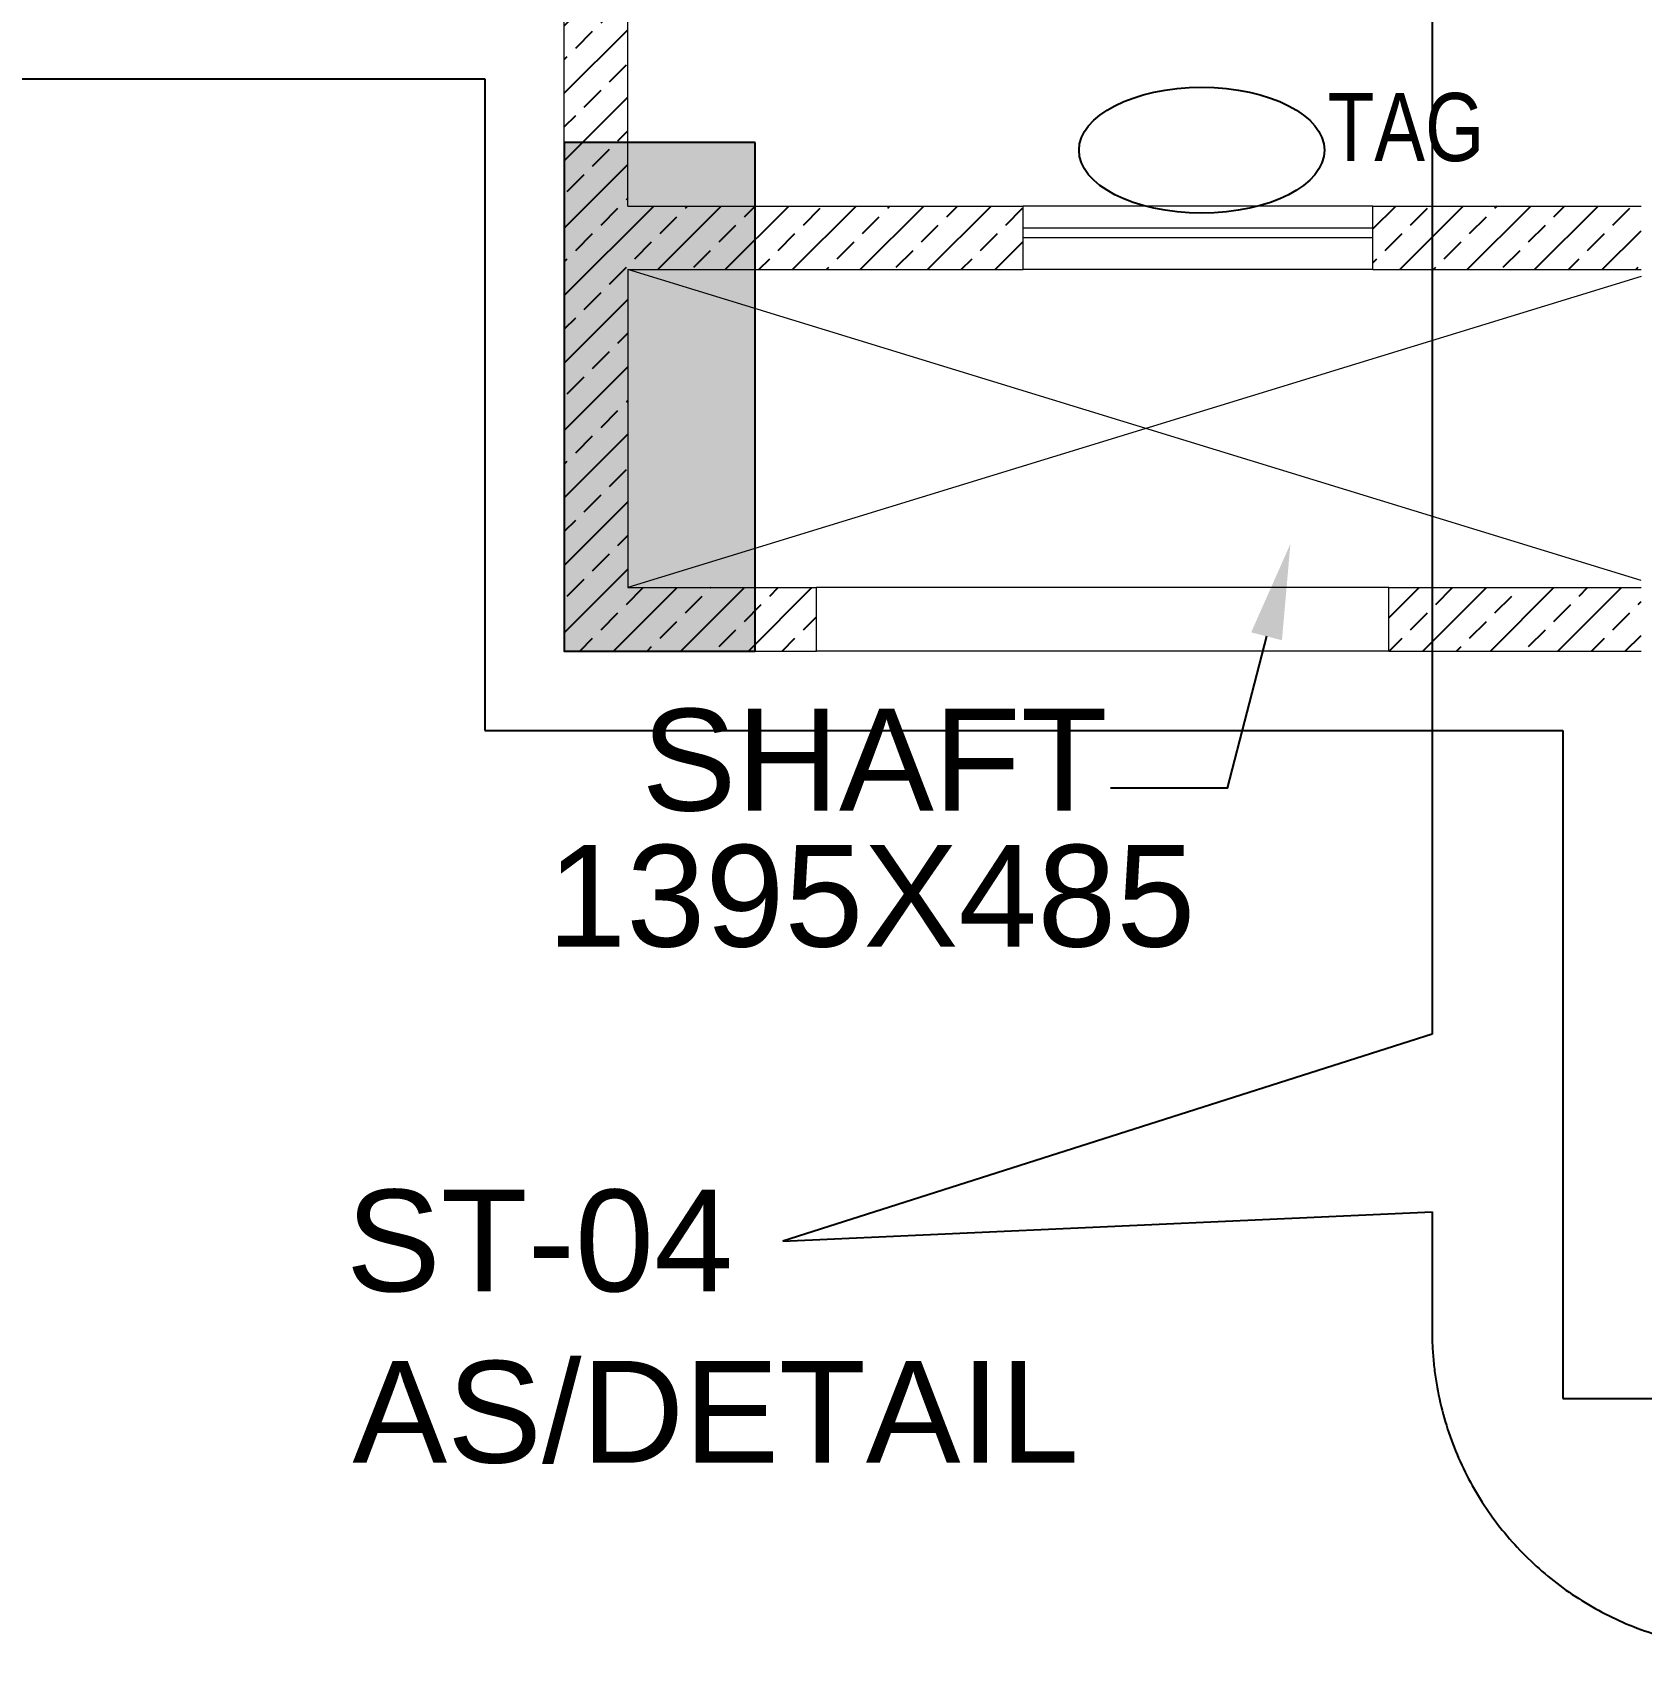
# Model space of a CAD drawing. Header units: millimetres. Extents: x 1255966 to 1543449, y 318653 to 465396.
# Drawn here: x 1417154 to 1419685, y 406065 to 408607 of the extents above; entities that cross this region are included whole.
import ezdxf
from ezdxf.enums import TextEntityAlignment as Align

# ---------------------------------------------------------------- set-up
doc = ezdxf.new("R2010")
doc.units = ezdxf.units.MM
doc.header["$LTSCALE"] = 500
doc.header["$MEASUREMENT"] = 0
doc.linetypes.add('HIDDEN', pattern=[0.375, 0.25, -0.125])
doc.layers.add('A-TAG', color=7, linetype='Continuous', true_color=0xef00ef)
doc.layers.add('PROJECTION', color=7, linetype='HIDDEN', true_color=0xff4000)
for name, color, linetype in [('AHC-A-FURNITURE', 2, 'Continuous'), ('TEXT-RM NAME', 6, 'Continuous'), ('TOWER AREA COLUMN.', 6, 'Continuous')]:
    doc.layers.add(name, color=color, linetype=linetype)
for name, color, linetype, lineweight in [('CILL', 8, 'Continuous', 13), ('TILE', 252, 'Continuous', 13), ('TOWER COL HATCH', 253, 'Continuous', 20), ('Wall', 2, 'Continuous', 15), ('WIN', 144, 'Continuous', 15)]:
    doc.layers.add(name, color=color, linetype=linetype, lineweight=lineweight)
doc.styles.get("Standard").update_dxf_attribs({"font": 'arial.ttf'})
pattern_1 = [(45, (1157523.66, 723982.806), (-53.033009, 53.033009), []), (45, (1157576.69, 723982.806), (-53.033009, 53.033009), [37.5, -18.75])]

msp = doc.modelspace()

# ---------------------------------------------------------------- hatches: boundary and pattern name
at = {"layer": 'AHC-A-FURNITURE', "ltscale": 50, "true_color": 0x5b5b5b}
h = msp.add_hatch(dxfattribs=at)
h.set_pattern_fill('ANSI33', color=251, scale=300)
h.set_pattern_definition(pattern_1)
h.paths.add_polyline_path([(1417990.6, 410858.9), (1418363.6, 410858.9), (1418363.6, 410758.9), (1418090.6, 410758.9), (1418090.6, 408333.9), (1418712.1, 408333.9), (1418712.1, 408233.9), (1418090.6, 408233.9), (1418090.6, 407733.9), (1418387.1, 407733.9), (1418387.1, 407633.9), (1417990.6, 407633.9)])
h = msp.add_hatch(dxfattribs=at)
h.set_pattern_fill('ANSI33', color=251, scale=300)
h.set_pattern_definition(pattern_1)
h.paths.add_polyline_path([(1419287.1, 407733.9), (1419683.6, 407733.9), (1419683.6, 407633.9), (1419287.1, 407633.9)])
h.paths.add_polyline_path([(1419262.1, 408333.9), (1419683.6, 408333.9), (1419683.6, 408233.9), (1419262.1, 408233.9)])
at = {"layer": 'TOWER COL HATCH'}
h = msp.add_hatch(color=253, dxfattribs=at)
h.dxf.hatch_style = 1
h.paths.add_polyline_path([(1418290.6, 408433.9), (1417990.6, 408433.9), (1417990.6, 407633.9), (1418290.6, 407633.9)])

# ---------------------------------------------------------------- linework, layer by layer
at = {"linetype": 'Continuous'}
msp.add_ellipse((1418992.9, 408421.7), major_axis=(-193, 0), ratio=0.512885, dxfattribs=at)
at = {"layer": 'A-TAG', "linetype": 'HIDDEN', "ltscale": 100}
for p, q in [((1419355.1, 410742.7), (1419355.1, 407031.3)), ((1419355.1, 407031.3), (1418334, 406706.2)), ((1418334, 406706.2), (1419355.1, 406752)), ((1419355.1, 406752), (1419355.1, 406565.1))]:
    msp.add_line(p, q, dxfattribs=at)
msp.add_arc((1419855.1, 406565.1), 500, 180, 270, dxfattribs=at)
at = {"layer": 'CILL'}
for p, q in [((1419287.1, 407733.9), (1418387.1, 407733.9)), ((1419287.1, 407633.9), (1418387.1, 407633.9))]:
    msp.add_line(p, q, dxfattribs=at)
at = {"layer": 'PROJECTION', "ltscale": 50}
for p, q in [((1413050.6, 408533.9), (1417865.6, 408533.9)), ((1417865.6, 408533.9), (1417865.6, 407508.9)), ((1417865.6, 407508.9), (1419560.6, 407508.9)), ((1419560.6, 407508.9), (1419560.6, 406458.7)), ((1419560.6, 406458.7), (1422330.6, 406458.7))]:
    msp.add_line(p, q, dxfattribs=at)
at = {"layer": 'TEXT-RM NAME'}
msp.add_lwpolyline([(1419094.8, 407657.3), (1419033.1, 407418.6), (1418849.6, 407418.6)], dxfattribs=at)
msp.add_solid([(1419070.6, 407663.5), (1419132.3, 407802.5), (1419119, 407651)], dxfattribs=at)
at = {"layer": 'TILE', "linetype": 'HIDDEN', "ltscale": 45}
for p, q in [((1419683.6, 407744.8), (1418090.6, 408233.9)), ((1419683.6, 408223), (1418090.6, 407733.9))]:
    msp.add_line(p, q, dxfattribs=at)
at = {"layer": 'TOWER AREA COLUMN.'}
msp.add_lwpolyline([(1418290.6, 408433.9), (1417990.6, 408433.9), (1417990.6, 407633.9), (1418290.6, 407633.9)], close=True, dxfattribs=at)
at = {"layer": 'Wall'}
for p, q in [((1417990.6, 407633.9), (1417990.6, 410858.9)), ((1418090.6, 408333.9), (1418090.6, 410758.9)), ((1418090.6, 408333.9), (1418712.1, 408333.9)), ((1418712.1, 408233.9), (1418712.1, 408333.9)), ((1419262.1, 408333.9), (1419683.6, 408333.9)), ((1419262.1, 408233.9), (1419262.1, 408333.9)), ((1418090.6, 408233.9), (1418712.1, 408233.9)), ((1418090.6, 408233.9), (1418090.6, 407733.9)), ((1419262.1, 408233.9), (1419683.6, 408233.9)), ((1418090.6, 407733.9), (1418387.1, 407733.9)), ((1418387.1, 407633.9), (1418387.1, 407733.9)), ((1419287.1, 407733.9), (1419683.6, 407733.9)), ((1419287.1, 407633.9), (1419287.1, 407733.9)), ((1417990.6, 407633.9), (1418387.1, 407633.9)), ((1419287.1, 407633.9), (1419683.6, 407633.9))]:
    msp.add_line(p, q, dxfattribs=at)
at = {"layer": 'WIN'}
for p, q in [((1419262.1, 408333.9), (1418712.1, 408333.9)), ((1419262.1, 408233.9), (1418712.1, 408233.9))]:
    msp.add_line(p, q, dxfattribs=at)
at = {"layer": 'WIN', "linetype": 'HIDDEN', "ltscale": 50}
for p, q in [((1419262.1, 408298.9), (1418712.1, 408298.9)), ((1419262.1, 408283.9), (1418712.1, 408283.9))]:
    msp.add_line(p, q, dxfattribs=at)

# ---------------------------------------------------------------- texts
at = {"width": 0.8}
msp.add_attdef('TAG', text='', height=107.2, dxfattribs=at).set_placement((1419314.1, 408458.1), align=Align.MIDDLE_CENTER)
at = {"layer": 'TEXT-RM NAME'}
for s, p in [('SHAFT', (1418112.1, 407383.2)), ('1395X485', (1417963.8, 407169.2))]:
    msp.add_text(s, height=160, rotation=360, dxfattribs=at).set_placement(p)
for s, p in [('ST-04', (1417647.3, 406627)), ('AS/DETAIL', (1417657.4, 406357.6))]:
    msp.add_text(s, height=160, dxfattribs=at).set_placement(p)

doc.saveas('drawing.dxf')
